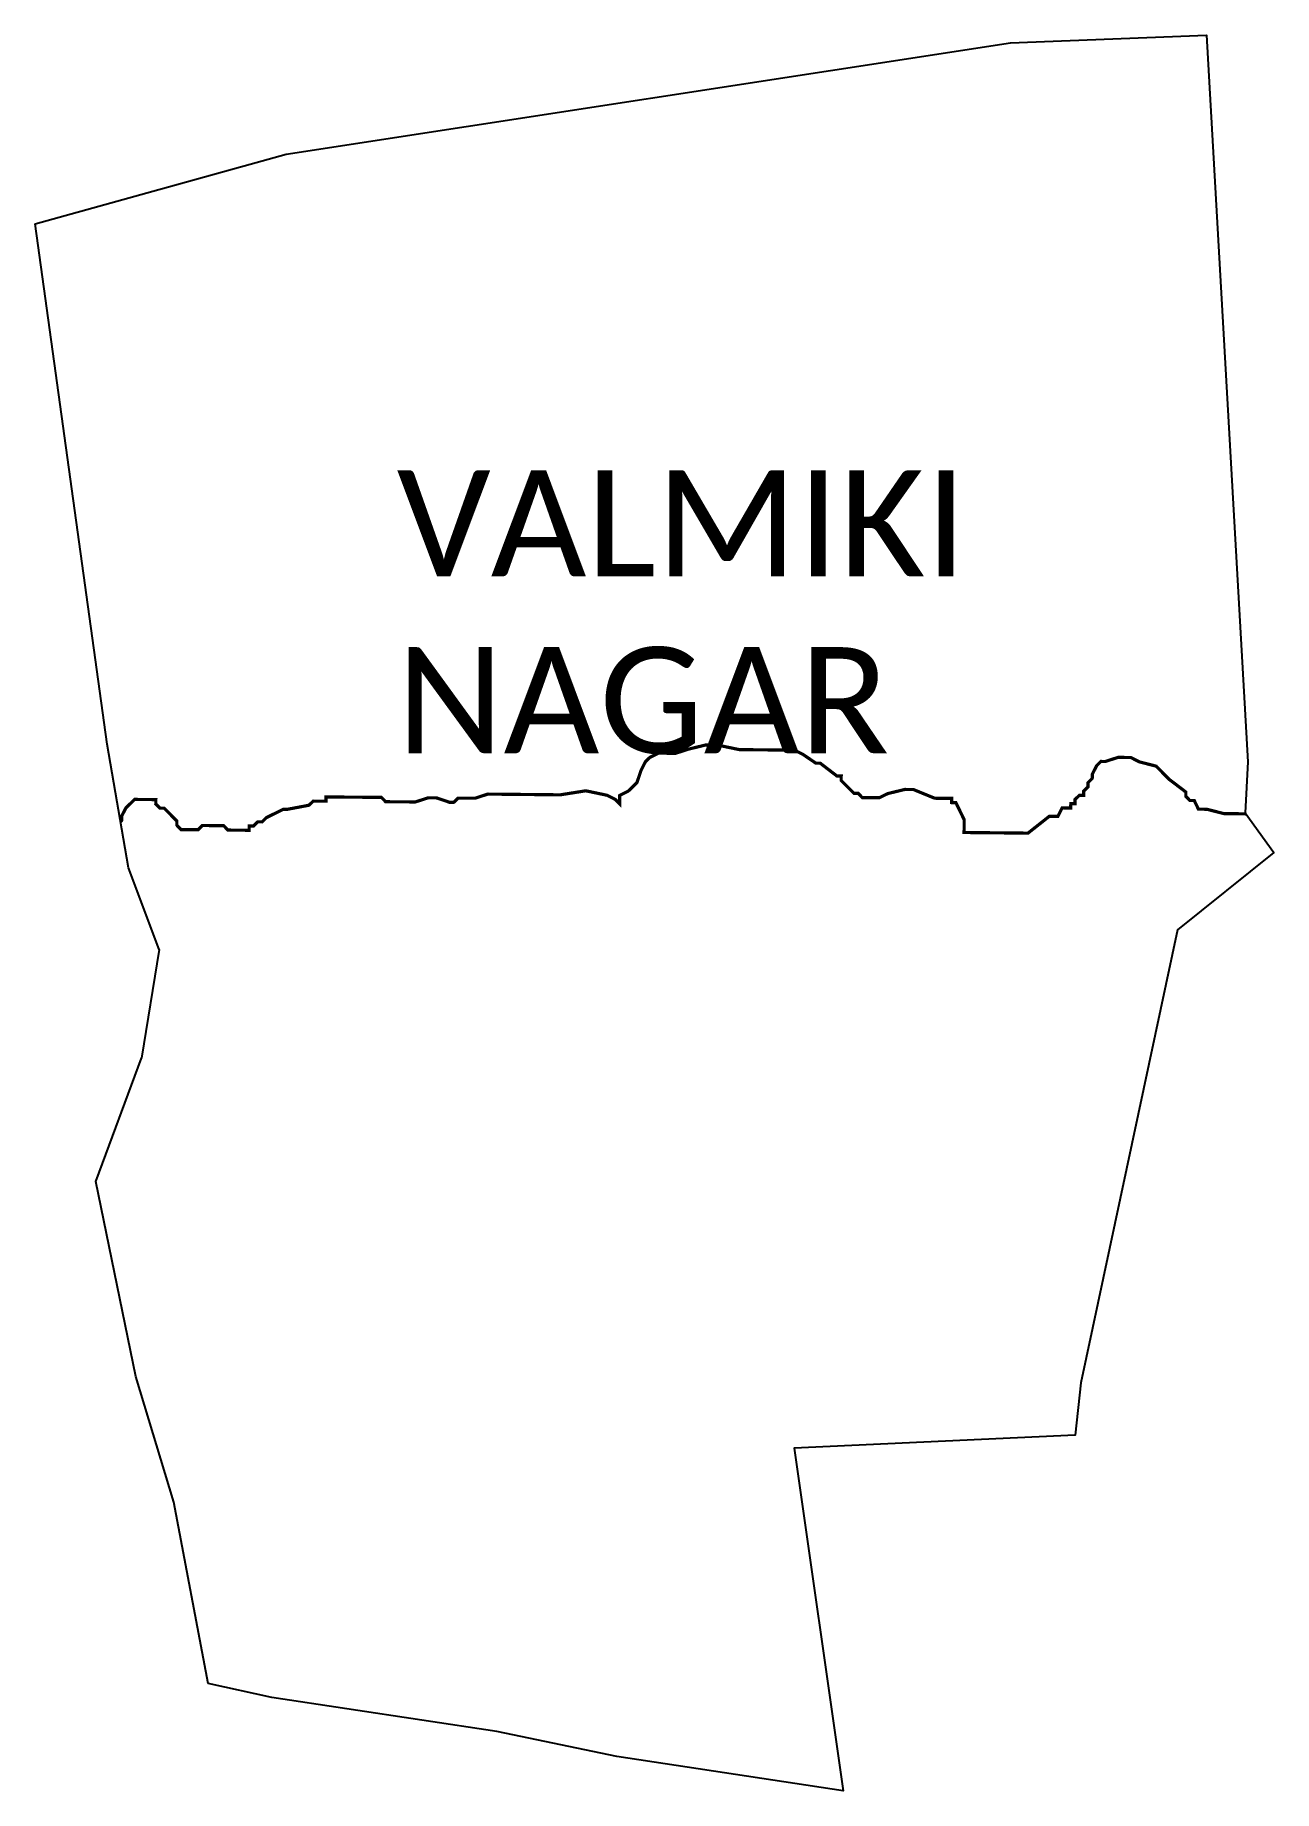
# Model space of a CAD drawing. Header units: metres. Extents: x 293562 to 294729, y 1988289 to 1989943.
import ezdxf

# ---------------------------------------------------------------- set-up
doc = ezdxf.new("R2010")
doc.units = ezdxf.units.M
doc.header["$MEASUREMENT"] = 0
for name, color, linetype in [('ddddd', 7, 'Continuous'), ('HAZARDS LINE', 1, 'Continuous'), ('VILLAGE BOUNDRY', 10, 'Continuous')]:
    doc.layers.add(name, color=color, linetype=linetype)
doc.styles.get("Standard").update_dxf_attribs({"font": 'arial.ttf'})

msp = doc.modelspace()

# ---------------------------------------------------------------- linework, layer by layer
at = {"layer": 'HAZARDS LINE', "lineweight": 18}
msp.add_lwpolyline([(294703.1, 1989209, 3.01, 3.01, 0), (294702, 1989209.4, 3.01, 3.01, 0), (294682, 1989209.6, 3.01, 3.01, 0), (294666, 1989213.7, 3.01, 3.01, 0), (294658, 1989213.8, 3.01, 3.01, 0), (294654.1, 1989221.9, 3.01, 3.01, 0), (294650, 1989221.9, 3.01, 3.01, 0), (294646.1, 1989226, 3.01, 3.01, 0), (294646.1, 1989230, 3.01, 3.01, 0), (294630.2, 1989242.1, 3.01, 3.01, 0), (294618.3, 1989254.3, 3.01, 3.01, 0), (294602.3, 1989258.4, 3.01, 3.01, 0), (294594.3, 1989262.5, 3.01, 3.01, 0), (294582.3, 1989262.6, 3.01, 3.01, 0), (294570.2, 1989258.7, 3.01, 3.01, 0), (294566.2, 1989258.8, 3.01, 3.01, 0), (294562.2, 1989254.8, 3.01, 3.01, 0), (294558.1, 1989246.8, 3.01, 3.01, 0), (294558, 1989242.8, 3.01, 3.01, 0), (294554, 1989238.8, 3.01, 3.01, 0), (294554, 1989234.8, 3.01, 3.01, 0), (294549.9, 1989230.8, 3.01, 3.01, 0), (294549.9, 1989226.8, 3.01, 3.01, 0), (294545.9, 1989226.9, 3.01, 3.01, 0), (294541.8, 1989222.9, 3.01, 3.01, 0), (294541.8, 1989218.9, 3.01, 3.01, 0), (294537.8, 1989218.9, 3.01, 3.01, 0), (294537.7, 1989214.9, 3.01, 3.01, 0), (294529.7, 1989215, 3.01, 3.01, 0), (294525.7, 1989207, 3.01, 3.01, 0), (294517.6, 1989207.1, 3.01, 3.01, 0), (294497.5, 1989191.2, 3.01, 3.01, 0), (294437.3, 1989191.8, 3.01, 3.01, 0), (294437.4, 1989203.8, 3.01, 3.01, 0), (294433.5, 1989211.9, 3.01, 3.01, 0), (294429.6, 1989219.9, 3.01, 3.01, 0), (294425.6, 1989220, 3.01, 3.01, 0), (294425.6, 1989224, 3.01, 3.01, 0), (294409.6, 1989224.1, 3.01, 3.01, 0), (294389.6, 1989232.3, 3.01, 3.01, 0), (294381.6, 1989232.4, 3.01, 3.01, 0), (294365.5, 1989228.5, 3.01, 3.01, 0), (294357.5, 1989224.6, 3.01, 3.01, 0), (294341.4, 1989224.7, 3.01, 3.01, 0), (294337.5, 1989228.8, 3.01, 3.01, 0), (294333.5, 1989228.8, 3.01, 3.01, 0), (294325.5, 1989236.9, 3.01, 3.01, 0), (294321.5, 1989240.9, 3.01, 3.01, 0), (294321.6, 1989245, 3.01, 3.01, 0), (294317.6, 1989245, 3.01, 3.01, 0), (294301.7, 1989257.2, 3.01, 3.01, 0), (294297.6, 1989257.2, 3.01, 3.01, 0), (294285.7, 1989265.3, 3.01, 3.01, 0), (294277.7, 1989269.4, 3.01, 3.01, 0), (294225.6, 1989269.9, 3.01, 3.01, 0), (294205.6, 1989274.1, 3.01, 3.01, 0), (294193.6, 1989274.2, 3.01, 3.01, 0), (294177.5, 1989270.3, 3.01, 3.01, 0), (294165.5, 1989266.4, 3.01, 3.01, 0), (294149.4, 1989266.6, 3.01, 3.01, 0), (294141.4, 1989262.6, 3.01, 3.01, 0), (294137.3, 1989258.7, 3.01, 3.01, 0), (294133.2, 1989250.7, 3.01, 3.01, 0), (294129.1, 1989238.7, 3.01, 3.01, 0), (294125.1, 1989234.7, 3.01, 3.01, 0), (294121, 1989230.8, 3.01, 3.01, 0), (294113, 1989226.8, 3.01, 3.01, 0), (294112.9, 1989218.8, 3.01, 3.01, 0), (294108.9, 1989222.9, 3.01, 3.01, 0), (294101, 1989226.9, 3.01, 3.01, 0), (294081, 1989231.1, 3.01, 3.01, 0), (294056.9, 1989227.3, 3.01, 3.01, 0), (293988.7, 1989228, 3.01, 3.01, 0), (293976.7, 1989224.1, 3.01, 3.01, 0), (293960.7, 1989224.2, 3.01, 3.01, 0), (293956.6, 1989220.2, 3.01, 3.01, 0), (293952.6, 1989220.3, 3.01, 3.01, 0), (293940.6, 1989224.4, 3.01, 3.01, 0), (293932.6, 1989224.5, 3.01, 3.01, 0), (293920.5, 1989220.6, 3.01, 3.01, 0), (293892.5, 1989220.8, 3.01, 3.01, 0), (293888.5, 1989224.9, 3.01, 3.01, 0), (293836.4, 1989225.3, 3.01, 3.01, 0), (293836.4, 1989221.3, 3.01, 3.01, 0), (293824.3, 1989221.4, 3.01, 3.01, 0), (293820.3, 1989217.5, 3.01, 3.01, 0), (293800.2, 1989213.7, 3.01, 3.01, 0), (293796.2, 1989213.7, 3.01, 3.01, 0), (293780.1, 1989205.8, 3.01, 3.01, 0), (293776.1, 1989201.8, 3.01, 3.01, 0), (293772.1, 1989201.9, 3.01, 3.01, 0), (293768, 1989197.9, 3.01, 3.01, 0), (293764, 1989197.9, 3.01, 3.01, 0), (293764, 1989193.9, 3.01, 3.01, 0), (293743.9, 1989194.1, 3.01, 3.01, 0), (293740, 1989198.2, 3.01, 3.01, 0), (293719.9, 1989198.4, 3.01, 3.01, 0), (293715.9, 1989194.4, 3.01, 3.01, 0), (293699.8, 1989194.5, 3.01, 3.01, 0), (293695.9, 1989198.6, 3.01, 3.01, 0), (293695.9, 1989202.6, 3.01, 3.01, 0), (293691.9, 1989206.6, 3.01, 3.01, 0), (293688, 1989210.7, 3.01, 3.01, 0), (293684, 1989214.7, 3.01, 3.01, 0), (293680, 1989214.8, 3.01, 3.01, 0), (293676, 1989218.8, 3.01, 3.01, 0), (293676.1, 1989222.8, 3.01, 3.01, 0), (293656, 1989223, 3.01, 3.01, 0), (293652, 1989219, 3.01, 3.01, 0), (293647.9, 1989215, 3.01, 3.01, 0), (293643.8, 1989207.1, 3.01, 3.01, 0), (293643.8, 1989203.1, 3.01, 3.01, 0), (293642.8, 1989202, 3.01, 3.01, 0)], format="xyseb", dxfattribs=at)
at = {"layer": 'HAZARDS LINE', "color": 3}
msp.add_lwpolyline([(293679.2, 1989081.6), (293662.5, 1988979)], dxfattribs=at)
at = {"layer": 'VILLAGE BOUNDRY', "color": 3}
for points in [[(293562.4, 1989765.4, 0), (293798.8, 1989831.1, 0), (294481.1, 1989936.1, 0), (294665.5, 1989943.2, 0), (294704.4, 1989258.4, 0), (294702.1, 1989210.4, 0), (294729.1, 1989173.1, 0), (294638.2, 1989100, 0), (294547.2, 1988673.2, 0), (294541.9, 1988623.8, 0), (294277.4, 1988611.5, 0), (294323.5, 1988288.6, 0), (294110.2, 1988321, 0), (293997.1, 1988344.6, 0), (293785.2, 1988376.8, 0), (293725.5, 1988389.8, 0), (293693, 1988560.8, 0), (293657.2, 1988679.3, 0), (293619.6, 1988863, 0), (293662.5, 1988979, 0)], [(293679.2, 1989081.6, 0), (293650.2, 1989158.5, 0), (293630.3, 1989275.2, 0), (293562.4, 1989765.4, 0), (293562.4, 1989765.4, 0)]]:
    msp.add_polyline3d(points, dxfattribs=at)

# ---------------------------------------------------------------- texts
at = {"layer": 'ddddd', "insert": (293903, 1989533.2), "char_height": 100, "attachment_point": 1}
msp.add_mtext_dynamic_manual_height_columns('{\\fCalibri|b0|i0|c0|p34;VALMIKI NAGAR}', width=826.75, gutter_width=1, heights=[0], dxfattribs=at)

doc.saveas('drawing.dxf')
